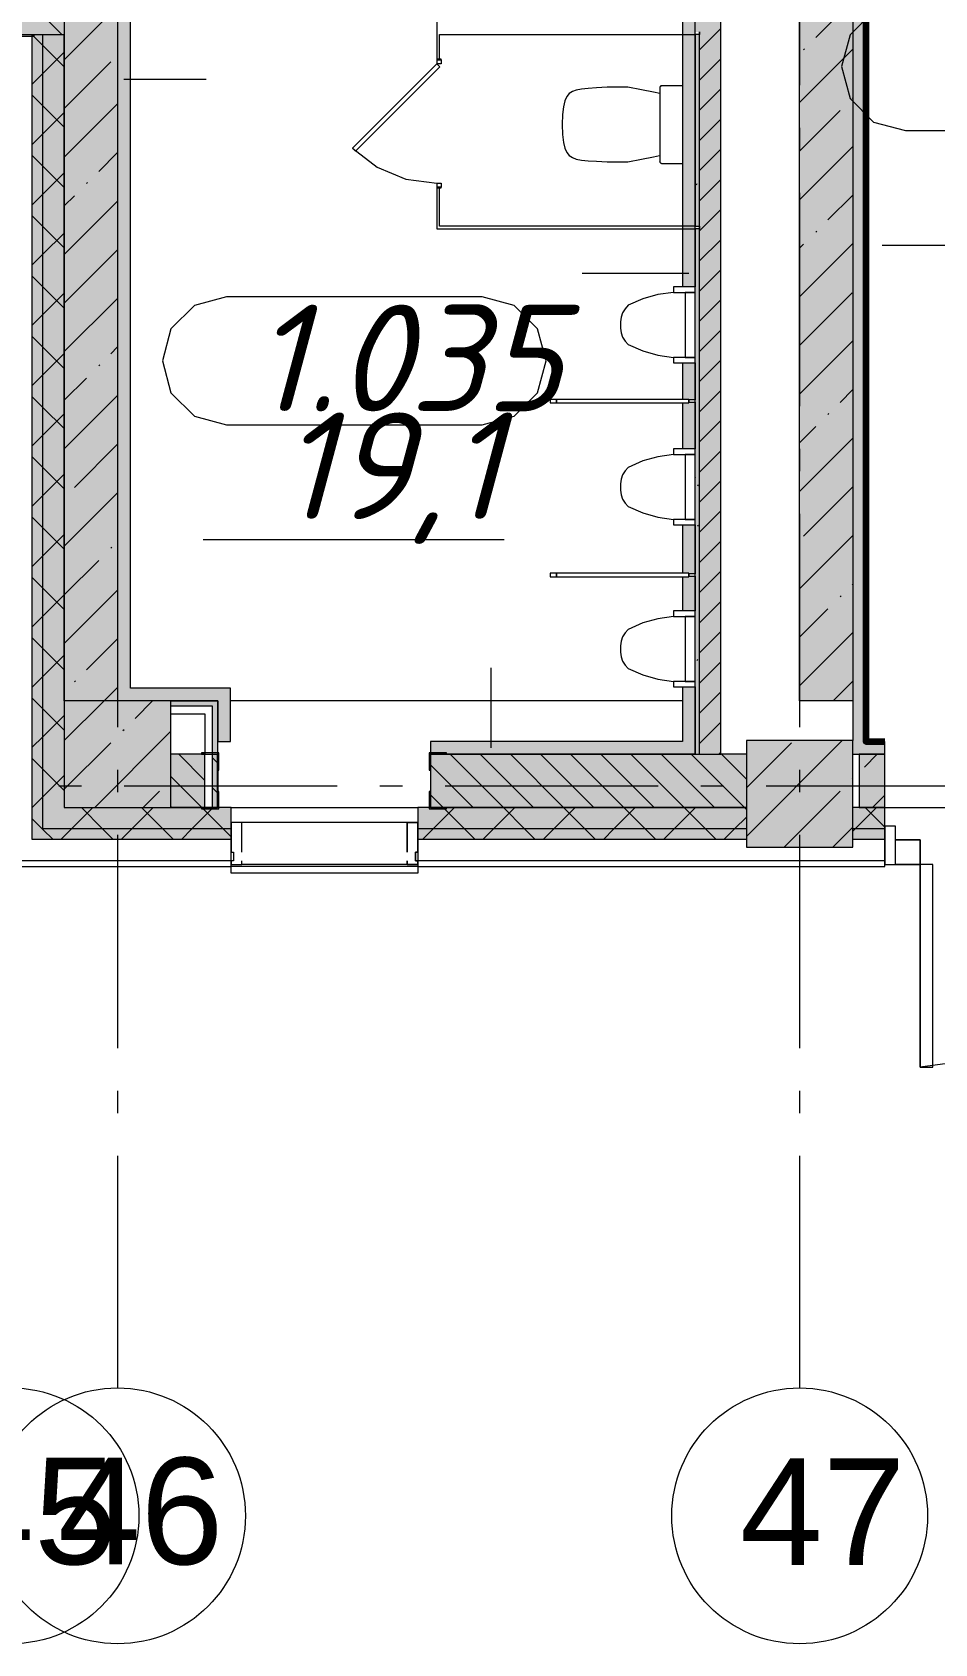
# Model space of a CAD drawing. Header units: millimetres. Extents: x -537608 to 253996, y -217170 to 186033.
# Drawn here: x -302677 to -298442, y -158823 to -151263 of the extents above; entities that cross this region are included whole.
import ezdxf

# ---------------------------------------------------------------- set-up
doc = ezdxf.new("R2010")
doc.units = ezdxf.units.MM
doc.layers.add('16) Лак 1.6м', color=160, linetype='Continuous', lineweight=90)
doc.layers.add('PDF _Геометрия', color=7, linetype='Continuous')
doc.layers.add('PDF _Текст', color=7, linetype='Continuous')
doc.layers.add('PDF _Сплошная заливка', color=7, linetype='Continuous', true_color=0xffffff)
doc.styles.add('PDF ArialMT', font='arial.ttf')
doc.styles.add('PDF ISOCPEUR Italic', font='isocpeui.ttf')

msp = doc.modelspace()

# ---------------------------------------------------------------- hatches: boundary and pattern name
at = {"layer": 'PDF _Сплошная заливка', "transparency": 33554559}
h = msp.add_hatch(color=256, dxfattribs=at)
h.paths.add_polyline_path([(-299546.1793, -154649.6346), (-299546.1793, -152184.9879), (-299566.1759, -152184.9879), (-299566.1759, -154649.6346)], flags=0)
h.paths.add_polyline_path([(-299566.1759, -152172.9874), (-299546.1793, -152172.9874), (-299546.1793, -151272.9877), (-299566.1759, -151272.9877), (-299566.1759, -151841.3613)], flags=0)
h.paths.add_polyline_path([(-299566.1759, -151260.9871), (-299546.1793, -151260.9871), (-299546.1793, -150340.9865), (-299566.1759, -150340.9865), (-299566.1759, -151128.1219)], flags=0)
h.paths.add_polyline_path([(-299546.1793, -150240.9861), (-299546.1793, -147149.6316), (-299566.1759, -147149.6316), (-299566.1759, -150240.9861)], flags=0)
for points in [[(-299546.1793, -154649.6346), (-299446.1788, -154649.6346), (-299446.1788, -147149.6316), (-299546.1793, -147149.6316), (-299546.1793, -153981.084)], [(-302526.1787, -154899.6335), (-302026.1808, -154899.6335), (-302026.1808, -154399.6335), (-302526.1787, -154399.6335), (-302526.1787, -154694.3235)]]:
    msp.add_hatch(color=256, dxfattribs=at).paths.add_polyline_path(points)
at = {"layer": 'PDF _Сплошная заливка', "true_color": 0x2254ff, "transparency": 33554559}
for points in [[(-302276.1776, -154339.6349), (-302216.1791, -154339.6349), (-302216.1791, -148309.6328), (-302276.1776, -148309.6328), (-302276.1776, -153981.084)], [(-301806.179, -154399.6335), (-301806.179, -154339.6349), (-302276.1776, -154339.6349), (-302276.1776, -154399.6335), (-301878.0747, -154399.6335)], [(-299626.1788, -154649.6346), (-299626.1788, -154589.6339), (-300807.729, -154589.6339), (-300807.729, -154649.6346), (-300191.5361, -154649.6346)]]:
    msp.add_hatch(color=160, dxfattribs=at).paths.add_polyline_path(points)
h = msp.add_hatch(color=160, dxfattribs=at)
h.paths.add_polyline_path([(-299566.1759, -154649.6346), (-299566.1759, -154333.7875), (-299626.1788, -154333.7875), (-299626.1788, -154649.6346)], flags=0)
h.paths.add_polyline_path([(-299617.3689, -153977.6738), (-299566.1759, -153977.6738), (-299566.1759, -153814.9878), (-299626.1788, -153816.9879), (-299626.1788, -153977.6738)], flags=0)
h.paths.add_polyline_path([(-299566.1759, -153802.9873), (-299566.1759, -153573.788), (-299626.1788, -153573.788), (-299626.1788, -153800.9872), (-299596.1795, -153802.9873)], flags=0)
h.paths.add_polyline_path([(-299566.1759, -153217.6721), (-299566.1759, -152998.9879), (-299626.1788, -153000.988), (-299626.1788, -153217.6721), (-299596.1795, -153217.6721)], flags=0)
h.paths.add_polyline_path([(-299566.1759, -152986.9873), (-299566.1759, -152813.7864), (-299626.1788, -152813.7864), (-299626.1788, -152984.9872), (-299596.1795, -152986.9873)], flags=0)
h.paths.add_polyline_path([(-299595.4906, -152457.6726), (-299566.1759, -152457.6726), (-299566.1759, -150420.986), (-299626.1788, -150420.986), (-299626.1788, -152457.6726)], flags=0)
at = {"layer": 'PDF _Сплошная заливка', "transparency": 33554559}
h = msp.add_hatch(color=256, dxfattribs=at)
h.paths.add_polyline_path([(-302526.1787, -151274.6326), (-302526.1787, -151024.6336), (-302743.1793, -151024.6336), (-302743.1793, -151274.6326), (-302626.1792, -151274.6326)], flags=0)
h.paths.add_polyline_path([(-305198.1808, -151274.6326), (-305198.1808, -151024.6336), (-305426.1786, -151024.6336), (-305426.1786, -151274.6326), (-305251.152, -151274.6326)], flags=0)
at = {"layer": 'PDF _Сплошная заливка', "true_color": 0x77b143, "transparency": 33554559}
for points in [[(-301831.1791, -154424.6336), (-301806.179, -154424.6336), (-301806.179, -154399.6335), (-302026.1808, -154399.6335), (-302026.1808, -154424.6336), (-301878.0747, -154424.6336)], [(-301807.7291, -154649.6346), (-301806.179, -154649.6346), (-301806.179, -154424.6336), (-301831.1791, -154424.6336), (-301831.1791, -154649.6346)]]:
    msp.add_hatch(color=75, dxfattribs=at).paths.add_polyline_path(points)
at = {"layer": 'PDF _Сплошная заливка', "true_color": 0x56bc34, "transparency": 33554559}
msp.add_hatch(color=85, dxfattribs=at).paths.add_polyline_path([(-298676.1789, -154649.6346), (-298676.1789, -154589.6339), (-298826.1795, -154589.6339), (-298826.1795, -154649.6346), (-298796.176, -154649.6346)])
at = {"layer": 'PDF _Сплошная заливка', "transparency": 33554559}
h = msp.add_hatch(color=256, dxfattribs=at)
h.paths.add_polyline_path([(-299348.2668, -154899.6335), (-299326.1775, -154899.6335), (-299326.1775, -154649.6346), (-300807.729, -154649.6346), (-300807.729, -154899.6335), (-300191.5361, -154899.6335)], flags=0)
h.paths.add_polyline_path([(-301866.1775, -154899.6335), (-301866.1775, -154649.6346), (-302026.1808, -154649.6346), (-302026.1808, -154899.6335), (-301878.0747, -154899.6335)], flags=0)
h.paths.add_polyline_path([(-301831.1791, -154899.6335), (-301807.7291, -154899.6335), (-301807.7291, -154649.6346), (-301831.1791, -154649.6346), (-301831.1791, -154694.3235)], flags=0)
h = msp.add_hatch(color=256, dxfattribs=at)
h.paths.add_polyline_path([(-291326.1744, -154899.6335), (-291326.1744, -154649.6346), (-295026.1757, -154649.6346), (-295026.1757, -154899.6335), (-291758.8451, -154899.6335)], flags=0)
h.paths.add_polyline_path([(-296876.1752, -154899.6335), (-296316.1745, -154899.6335), (-296316.1745, -154649.6346), (-296876.1752, -154649.6346)], flags=0)
h.paths.add_polyline_path([(-298676.1789, -154899.6335), (-298676.1789, -154649.6346), (-298796.176, -154649.6346), (-298796.176, -154899.6335)], flags=0)
h = msp.add_hatch(color=256, dxfattribs=at)
h.paths.add_polyline_path([(-291276.1742, -154999.634), (-291276.1742, -154899.6335), (-295026.1757, -154899.6335), (-295026.1757, -154999.634), (-291758.8451, -154999.634)], flags=0)
h.paths.add_polyline_path([(-296876.1752, -154999.634), (-296316.1745, -154999.634), (-296316.1745, -154899.6335), (-296876.1752, -154899.6335)], flags=0)
h.paths.add_polyline_path([(-299326.1775, -154999.634), (-299326.1775, -154899.6335), (-300867.7275, -154899.6335), (-300867.7275, -154999.634), (-299348.2668, -154999.634)], flags=0)
h.paths.add_polyline_path([(-298826.1795, -154999.634), (-298676.1789, -154999.634), (-298676.1789, -154899.6335), (-298826.1795, -154901.0825)], flags=0)
h.paths.add_polyline_path([(-301878.0747, -154999.634), (-301742.7271, -154999.634), (-301742.7271, -154899.6335), (-302526.1787, -154899.6335), (-302526.1787, -154999.634), (-302026.1808, -154999.634)], flags=0)
h = msp.add_hatch(color=256, dxfattribs=at)
h.paths.add_polyline_path([(-292602.1144, -155049.6342), (-291276.1742, -155049.6342), (-291276.1742, -154999.634), (-295026.1757, -154999.634), (-295026.1757, -155049.6342)], flags=0)
h.paths.add_polyline_path([(-296876.1752, -155049.6342), (-296316.1745, -155049.6342), (-296316.1745, -154999.634), (-296876.1752, -154999.634)], flags=0)
h.paths.add_polyline_path([(-299326.1775, -155049.6342), (-299326.1775, -154999.634), (-300867.7275, -154999.634), (-300867.7275, -155049.6342), (-299348.2668, -155049.6342)], flags=0)
h.paths.add_polyline_path([(-301878.0747, -155049.6342), (-301742.7271, -155049.6342), (-301742.7271, -154999.634), (-302626.1792, -154999.634), (-302626.1792, -155049.6342), (-302526.1787, -155049.6342)], flags=0)
h.paths.add_polyline_path([(-298826.1795, -155049.6342), (-298676.1789, -155049.6342), (-298676.1789, -154999.634), (-298826.1795, -155003.0571)], flags=0)

# ---------------------------------------------------------------- linework, layer by layer
at = {"layer": '16) Лак 1.6м'}
msp.add_lwpolyline([(-298626.1744, -147209.6323), (-298766.1767, -147209.6323), (-298766.1767, -154589.6339), (-298676.1789, -154589.6339)], dxfattribs=at)
at = {"layer": 'PDF _Геометрия', "lineweight": 9}
for p, q in [((-299076.1764, -154399.6335), (-299076.1764, -146899.6326)), ((-299446.1788, -154649.6346), (-299446.1788, -147149.6316)), ((-298826.1795, -147209.6323), (-298826.1795, -154585.989)), ((-298826.1795, -147209.6323), (-298826.1795, -154399.6335)), ((-298766.1767, -154589.6339), (-298766.1767, -147209.6323)), ((-302276.1776, -148309.6328), (-302276.1776, -154339.6349)), ((-302276.1776, -148309.6328), (-302276.1776, -154339.6349)), ((-302216.1791, -154339.6349), (-302216.1791, -148369.6335)), ((-299626.1788, -150420.986), (-299626.1788, -152457.6726)), ((-299566.1759, -152457.6726), (-299566.1759, -150420.986)), ((-302526.1787, -151024.6336), (-302526.1787, -151274.6326)), ((-302535.5914, -151274.6326), (-302743.1793, -151067.0447)), ((-300778.1775, -151090.9855), (-300778.1775, -151390.9869)), ((-299000.3407, -151288.2845), (-298826.1795, -151114.1234)), ((-302526.1787, -151392.6446), (-302276.1776, -151142.6457)), ((-300766.177, -151390.9869), (-300766.177, -151272.9877)), ((-300766.177, -151272.9877), (-299566.1759, -151272.9877)), ((-299566.1759, -151272.9877), (-299566.1759, -152172.9874)), ((-299546.1793, -151272.9877), (-299566.1759, -151272.9877)), ((-299546.1793, -151346.0073), (-299446.1788, -151246.0069)), ((-299546.1793, -151260.9871), (-299546.1793, -151272.9877)), ((-299546.1793, -151272.9877), (-299546.1793, -151260.9871)), ((-299546.1793, -152172.9874), (-299546.1793, -151272.9877)), ((-302676.1794, -151274.6326), (-302726.1796, -151274.6326)), ((-302626.1792, -151274.6326), (-302676.1794, -151274.6326)), ((-302676.1794, -155049.6342), (-302676.1794, -151274.6326)), ((-302626.1792, -151325.466), (-302676.1794, -151275.4658)), ((-302526.1787, -151274.6326), (-302626.1792, -151274.6326)), ((-302626.1792, -154999.634), (-302626.1792, -151274.6326)), ((-302526.1787, -151425.4665), (-302626.1792, -151325.466)), ((-302526.1787, -151274.6326), (-302526.1787, -154399.6335)), ((-302526.1787, -154399.6335), (-302526.1787, -151274.6326)), ((-299076.1764, -151592.2214), (-298826.1795, -151342.2203)), ((-299057.3639, -151345.3098), (-299052.623, -151340.569)), ((-302626.1792, -151456.1589), (-302526.1787, -151356.1585)), ((-302526.1787, -151620.7437), (-302307.77, -151402.3351)), ((-300778.1775, -151410.9856), (-301174.1576, -151806.9657)), ((-300778.1775, -151390.9869), (-300778.1775, -151410.9856)), ((-300778.1775, -151410.9856), (-300764.0369, -151425.1284)), ((-300758.1765, -151410.9856), (-300778.1775, -151410.9856)), ((-300758.1765, -151390.9869), (-300758.1765, -151410.9856)), ((-299546.1793, -151487.4285), (-299446.1788, -151387.428)), ((-302676.1794, -151506.1592), (-302626.1792, -151456.1589)), ((-302246.1783, -151483.6264), (-301860.0244, -151483.6264)), ((-300764.0369, -151425.1284), (-301160.0169, -151821.1084)), ((-302626.1792, -151608.3083), (-302676.1794, -151558.308)), ((-299546.1793, -151628.8496), (-299446.1788, -151528.8491)), ((-298829.2669, -151573.4089), (-298826.1795, -151570.3194)), ((-302526.1787, -151708.3087), (-302626.1792, -151608.3083)), ((-302626.1792, -151739.0013), (-302526.1787, -151639.0008)), ((-302526.1787, -151848.8428), (-302276.1776, -151598.8417)), ((-299076.1764, -151820.3205), (-298886.2901, -151630.4342)), ((-299546.1793, -151770.2708), (-299446.1788, -151670.2703)), ((-302676.1794, -151789.0015), (-302626.1792, -151739.0013)), ((-299076.1764, -152048.4196), (-298826.1795, -151798.4185)), ((-302626.1792, -151891.1527), (-302676.1794, -151841.1525)), ((-302364.7932, -151915.5564), (-302276.1776, -151826.9409)), ((-301160.0169, -151821.1084), (-301174.1576, -151806.9657)), ((-301174.1576, -151806.9657), (-301058.1779, -151895.9602)), ((-299546.1793, -151911.6919), (-299446.1788, -151811.6936)), ((-302526.1787, -151991.151), (-302626.1792, -151891.1527)), ((-302626.1792, -152021.8435), (-302526.1787, -151921.843)), ((-301058.1779, -151895.9602), (-300923.1187, -151951.9047)), ((-300923.1187, -151951.9047), (-300778.1775, -151970.9864)), ((-299546.1793, -152053.113), (-299446.1788, -151953.1147)), ((-302676.1794, -152071.8437), (-302626.1792, -152021.8435)), ((-302526.1787, -152076.9419), (-302478.8438, -152029.6049)), ((-302421.8207, -151972.5817), (-302417.0756, -151967.8388)), ((-300778.1775, -151970.9864), (-300758.1765, -151970.9864)), ((-300778.1775, -151970.9864), (-300778.1775, -151990.9874)), ((-300778.1775, -151990.9874), (-300778.1775, -152184.9879)), ((-300766.177, -152172.9874), (-300766.177, -151990.9874)), ((-300758.1765, -151970.9864), (-300758.1765, -151990.9874)), ((-298943.3132, -152143.6555), (-298826.1795, -152026.5176)), ((-302526.1787, -152305.0389), (-302276.1776, -152055.0399)), ((-299546.1793, -152194.5363), (-299446.1788, -152094.5358)), ((-302626.1792, -152173.995), (-302676.1794, -152123.9947)), ((-302526.1787, -152273.9954), (-302626.1792, -152173.995)), ((-299566.1759, -152172.9874), (-300766.177, -152172.9874)), ((-299566.1759, -152172.9874), (-299546.1793, -152172.9874)), ((-299546.1793, -152172.9874), (-299546.1793, -152184.9879)), ((-299546.1793, -152184.9879), (-299546.1793, -152172.9874)), ((-302626.1792, -152304.688), (-302526.1787, -152204.6875)), ((-300778.1775, -152184.9879), (-300766.177, -152184.9879)), ((-300766.177, -152184.9879), (-299566.1759, -152184.9879)), ((-299546.1793, -152184.9879), (-299566.1759, -152184.9879)), ((-299566.1759, -152184.9879), (-299566.1759, -152457.6726)), ((-299546.1793, -154649.6346), (-299546.1793, -152184.9879)), ((-299546.1793, -152335.9575), (-299446.1788, -152235.957)), ((-299076.1764, -152504.6156), (-298826.1795, -152254.6166)), ((-299000.3407, -152200.6787), (-298995.5999, -152195.9379)), ((-302676.1794, -152354.686), (-302626.1792, -152304.688)), ((-302526.1787, -152533.138), (-302276.1776, -152283.139)), ((-299076.1764, -152276.5165), (-299057.3639, -152257.704)), ((-302626.1792, -152456.8373), (-302676.1794, -152406.8371)), ((-299596.1795, -152394.0162), (-300096.1774, -152394.0162)), ((-299546.1793, -152477.3786), (-299446.1788, -152377.3782)), ((-302526.1787, -152556.8377), (-302626.1792, -152456.8373)), ((-302626.1792, -152587.5302), (-302526.1787, -152487.5298)), ((-302526.1787, -152761.2371), (-302276.1776, -152511.236)), ((-299546.1793, -152618.7997), (-299446.1788, -152518.7993)), ((-299076.1764, -152732.7147), (-298829.2669, -152485.8031)), ((-302676.1794, -152637.5304), (-302626.1792, -152587.5302)), ((-302626.1792, -152739.6795), (-302676.1794, -152689.6793)), ((-299546.1793, -152760.2209), (-299446.1788, -152660.2204)), ((-302526.1787, -152839.68), (-302626.1792, -152739.6795)), ((-302626.1792, -152870.3725), (-302526.1787, -152770.3721)), ((-302307.77, -152770.9254), (-302276.1776, -152739.335)), ((-299076.1764, -152960.8138), (-298826.1795, -152710.8127)), ((-302364.7932, -152827.9507), (-302360.0524, -152823.2099)), ((-299626.1788, -152813.7864), (-299626.1788, -152984.9872)), ((-299566.1759, -152813.7864), (-299566.1759, -152986.9873)), ((-299566.1759, -152986.9873), (-299566.1759, -152813.7864)), ((-299546.1793, -152901.642), (-299446.1788, -152801.6416)), ((-302676.1794, -152920.3727), (-302626.1792, -152870.3725)), ((-302526.1787, -152989.3362), (-302421.8207, -152884.976)), ((-302626.1792, -153022.524), (-302676.1794, -152972.5238)), ((-302526.1787, -153217.4331), (-302276.1776, -152967.4341)), ((-299626.1788, -153000.988), (-299626.1788, -153217.6721)), ((-299566.1759, -152998.9879), (-299566.1759, -153217.6721)), ((-299566.1759, -153217.6721), (-299566.1759, -152998.9879)), ((-299546.1793, -153043.0632), (-299446.1788, -152943.0649)), ((-298886.2901, -152999.0245), (-298826.1795, -152938.9118)), ((-302526.1787, -153122.5222), (-302626.1792, -153022.524)), ((-302626.1792, -153153.2148), (-302526.1787, -153053.2165)), ((-299546.1793, -153184.4843), (-299446.1788, -153084.486)), ((-298943.3132, -153056.0498), (-298938.5724, -153051.3068)), ((-302676.1794, -153203.215), (-302626.1792, -153153.2148)), ((-299076.1764, -153188.9108), (-299000.3407, -153113.0751)), ((-302478.8438, -153398.1973), (-302276.1776, -153195.5332)), ((-299546.1793, -153325.9076), (-299446.1788, -153225.9071)), ((-299076.1764, -153417.0099), (-298826.1795, -153167.0109)), ((-302626.1792, -153305.3662), (-302676.1794, -153255.366)), ((-302526.1787, -153405.3667), (-302626.1792, -153305.3662)), ((-302626.1792, -153436.0592), (-302526.1787, -153336.0588)), ((-299546.1793, -153467.3287), (-299446.1788, -153367.3283)), ((-302676.1794, -153486.0573), (-302626.1792, -153436.0592)), ((-302526.1787, -153673.6313), (-302276.1776, -153423.6302)), ((-299057.3639, -153626.2964), (-298826.1795, -153395.1079)), ((-302626.1792, -153588.2085), (-302676.1794, -153538.2083)), ((-299546.1793, -153608.7499), (-299446.1788, -153508.7494)), ((-302526.1787, -153688.2089), (-302626.1792, -153588.2085)), ((-299626.1788, -153573.788), (-299626.1788, -153800.9872)), ((-299566.1759, -153573.788), (-299566.1759, -153802.9873)), ((-299566.1759, -153802.9873), (-299566.1759, -153573.788)), ((-302626.1792, -153718.9015), (-302526.1787, -153618.901)), ((-302307.77, -153683.3196), (-302303.0293, -153678.5788)), ((-299546.1793, -153750.171), (-299446.1788, -153650.1706)), ((-299076.1764, -153873.2081), (-298826.1795, -153623.2069)), ((-302676.1794, -153768.9017), (-302626.1792, -153718.9015)), ((-302526.1787, -153901.7304), (-302364.7932, -153740.3449)), ((-302626.1792, -153871.0508), (-302676.1794, -153821.0506)), ((-299626.1788, -153816.9879), (-299626.1788, -153977.6738)), ((-299566.1759, -153814.9878), (-299566.1759, -153977.6738)), ((-299566.1759, -153977.6738), (-299566.1759, -153814.9878)), ((-299546.1793, -153891.5921), (-299446.1788, -153791.5917)), ((-302526.1787, -153971.0513), (-302626.1792, -153871.0508)), ((-302626.1792, -154001.7438), (-302526.1787, -153901.7433)), ((-302526.1787, -154129.8274), (-302276.1776, -153879.8284)), ((-298886.2901, -153911.4187), (-298881.5492, -153906.6779)), ((-298829.2669, -153854.3955), (-298826.1795, -153851.306)), ((-299546.1793, -154033.0132), (-299446.1788, -153933.0128)), ((-299076.1764, -154101.305), (-298943.3132, -153968.444)), ((-302676.1794, -154051.744), (-302626.1792, -154001.7438)), ((-302626.1792, -154153.8952), (-302676.1794, -154103.895)), ((-302421.8207, -154253.5663), (-302276.1776, -154107.9275)), ((-299546.1793, -154174.4344), (-299446.1788, -154074.4362)), ((-299076.1764, -154329.4041), (-298826.1795, -154079.4051)), ((-302526.1787, -154253.8935), (-302626.1792, -154153.8952)), ((-302626.1792, -154284.586), (-302526.1787, -154184.5877)), ((-299546.1793, -154315.8556), (-299446.1788, -154215.8573)), ((-302676.1794, -154334.5863), (-302626.1792, -154284.586)), ((-300523.2074, -154619.6353), (-300523.2074, -154244.9695)), ((-302478.8438, -154310.5916), (-302474.103, -154305.8508)), ((-302339.7888, -154399.6335), (-302276.1776, -154336.0244)), ((-302276.1776, -154339.6349), (-302276.1776, -154399.6335)), ((-301806.179, -154339.6349), (-302216.1791, -154339.6349)), ((-301746.1804, -154339.6349), (-301806.179, -154339.6349)), ((-301746.1804, -154589.6339), (-301746.1804, -154339.6349)), ((-299626.1788, -154333.7875), (-299626.1788, -154589.6339)), ((-299566.1759, -154649.6346), (-299566.1759, -154333.7875)), ((-299566.1759, -154333.7875), (-299566.1759, -154649.6346)), ((-299546.1793, -154457.2788), (-299446.1788, -154357.2784)), ((-298918.3088, -154399.6335), (-298826.1795, -154307.5021)), ((-302626.1792, -154436.7375), (-302676.1794, -154386.7373)), ((-302526.1787, -154536.738), (-302626.1792, -154436.7375)), ((-302526.1787, -154586.0256), (-302339.7888, -154399.6335)), ((-302026.1808, -154399.6335), (-302526.1787, -154399.6335)), ((-302526.1787, -154399.6335), (-302526.1787, -154899.6335)), ((-302193.7194, -154481.6654), (-302111.6875, -154399.6335)), ((-302026.1808, -154899.6335), (-302026.1808, -154399.6335)), ((-301806.179, -154399.6335), (-302026.1808, -154399.6335)), ((-302026.1808, -154399.6335), (-301806.179, -154399.6335)), ((-301831.1791, -154424.6336), (-302026.1808, -154424.6336)), ((-301831.1791, -154459.6342), (-301831.1791, -154424.6336)), ((-301806.179, -154424.6336), (-301806.179, -154399.6335)), ((-301806.179, -154399.6335), (-301806.179, -154589.6339)), ((-301806.179, -154459.6342), (-301806.179, -154424.6336)), ((-298826.1795, -154399.6335), (-299076.1764, -154399.6335)), ((-302626.1792, -154567.4305), (-302526.1787, -154467.43)), ((-302026.1808, -154459.6342), (-301866.1775, -154459.6342)), ((-301866.1775, -154459.6342), (-301866.1775, -154649.6346)), ((-301831.1791, -154649.6346), (-301831.1791, -154459.6342)), ((-301806.179, -154649.6346), (-301806.179, -154459.6342)), ((-299546.1793, -154598.7), (-299446.1788, -154498.6995)), ((-302676.1794, -154617.4285), (-302626.1792, -154567.4305)), ((-302526.1787, -154814.1246), (-302307.77, -154595.7139)), ((-302383.5928, -154899.6335), (-302026.1808, -154542.2215)), ((-302250.7469, -154538.6907), (-302246.0018, -154533.9477)), ((-301806.179, -154589.6339), (-301746.1804, -154589.6339)), ((-299626.1788, -154589.6339), (-300807.729, -154589.6339)), ((-300807.729, -154589.6339), (-300807.729, -154649.6346)), ((-299326.1775, -155035.6012), (-298876.563, -154585.989)), ((-298826.1795, -154585.989), (-299326.1775, -154585.989)), ((-299326.1775, -154585.989), (-299326.1775, -155085.989)), ((-299326.1775, -154807.5043), (-299114.3914, -154595.7139)), ((-298826.1795, -155085.989), (-298826.1795, -154585.989)), ((-298676.1789, -154589.6339), (-298766.1767, -154589.6339)), ((-298676.1789, -154649.6346), (-298676.1789, -154589.6339)), ((-302626.1792, -154719.5798), (-302676.1794, -154669.5795)), ((-301866.1775, -154649.6346), (-302026.1808, -154649.6346)), ((-301866.1775, -154772.4736), (-301989.0165, -154649.6346)), ((-301866.1775, -154899.6335), (-301866.1775, -154649.6346)), ((-301831.1791, -154899.6335), (-301831.1791, -154649.6346)), ((-301831.1791, -154649.6346), (-301807.7291, -154649.6346)), ((-301807.7291, -154689.5008), (-301831.1791, -154666.0509)), ((-301807.7291, -154899.6335), (-301807.7291, -154649.6346)), ((-301807.7291, -154649.6346), (-301806.179, -154649.6346)), ((-300807.729, -154649.6346), (-299626.1788, -154649.6346)), ((-299626.1788, -154649.6346), (-300807.729, -154649.6346)), ((-300807.729, -154649.6346), (-300807.729, -154899.6335)), ((-300466.223, -154899.6335), (-300716.2241, -154649.6346)), ((-300324.804, -154899.6335), (-300574.8051, -154649.6346)), ((-300183.3807, -154899.6335), (-300433.3819, -154649.6346)), ((-300041.9617, -154899.6335), (-300291.9585, -154649.6346)), ((-299900.5384, -154899.6335), (-300150.5395, -154649.6346)), ((-299759.1194, -154899.6335), (-300009.1163, -154649.6346)), ((-299617.6962, -154899.6335), (-299867.6973, -154649.6346)), ((-299476.2729, -154899.6335), (-299726.274, -154649.6346)), ((-299626.1788, -154649.6346), (-299566.1759, -154649.6346)), ((-299566.1759, -154649.6346), (-299626.1788, -154649.6346)), ((-299334.8539, -154899.6335), (-299584.855, -154649.6346)), ((-299566.1759, -154649.6346), (-299546.1793, -154649.6346)), ((-299546.1793, -154649.6346), (-299446.1788, -154649.6346)), ((-299455.6906, -154649.6346), (-299446.1788, -154640.1207)), ((-299326.1775, -154649.6346), (-299446.1788, -154649.6346)), ((-299326.1775, -154766.8888), (-299443.4317, -154649.6346)), ((-298826.1795, -154649.6346), (-298796.176, -154649.6346)), ((-298676.1789, -154649.6346), (-298796.176, -154649.6346)), ((-298796.176, -154649.6346), (-298796.176, -154899.6335)), ((-298796.176, -154649.6346), (-298676.1789, -154649.6346)), ((-298772.2394, -154709.7645), (-298712.1117, -154649.6346)), ((-298676.1789, -154899.6335), (-298676.1789, -154649.6346)), ((-302526.1787, -154819.5802), (-302626.1792, -154719.5798)), ((-302626.1792, -154850.2728), (-302526.1787, -154750.2723)), ((-300607.6463, -154899.6335), (-300807.729, -154699.553)), ((-302155.4916, -154899.6335), (-302079.6688, -154823.813)), ((-301880.4387, -154899.6335), (-302026.1808, -154753.8936)), ((-301807.7291, -154830.9241), (-301831.1791, -154807.4742)), ((-299148.464, -155085.989), (-298886.2901, -154823.813)), ((-298829.2669, -154766.7898), (-298826.1795, -154763.7003)), ((-302676.1794, -154900.273), (-302626.1792, -154850.2728)), ((-302526.1787, -154899.6335), (-302026.1808, -154899.6335)), ((-302492.7003, -154999.634), (-302392.6998, -154899.6335)), ((-302346.1228, -154999.634), (-302446.1233, -154899.6335)), ((-302209.8537, -154999.634), (-302109.8532, -154899.6335)), ((-302063.2805, -154999.634), (-302163.281, -154899.6335)), ((-302021.862, -154899.6335), (-302026.1808, -154895.3168)), ((-301742.7271, -154899.6335), (-302026.1808, -154899.6335)), ((-302026.1808, -154899.6335), (-301866.1775, -154899.6335)), ((-301927.0114, -154999.634), (-301827.011, -154899.6335)), ((-301780.4383, -154999.634), (-301880.4387, -154899.6335)), ((-301866.1775, -154899.6335), (-301831.1791, -154899.6335)), ((-301831.1791, -154899.6335), (-301807.7291, -154899.6335)), ((-301742.7271, -154999.634), (-301742.7271, -154899.6335)), ((-299326.1775, -154899.6335), (-300867.7275, -154899.6335)), ((-300867.7275, -154899.6335), (-300867.7275, -154999.634)), ((-300749.0653, -154899.6335), (-300807.729, -154840.9741)), ((-300807.729, -154899.6335), (-299326.1775, -154899.6335)), ((-300795.6423, -154999.634), (-300695.6419, -154899.6335)), ((-300649.0692, -154999.634), (-300749.0653, -154899.6335)), ((-300512.8, -154999.634), (-300412.7996, -154899.6335)), ((-300366.2225, -154999.634), (-300466.223, -154899.6335)), ((-300229.9578, -154999.634), (-300129.9573, -154899.6335)), ((-300083.3803, -154999.634), (-300183.3807, -154899.6335)), ((-299947.1111, -154999.634), (-299847.1107, -154899.6335)), ((-299800.538, -154999.634), (-299900.5384, -154899.6335)), ((-299664.2689, -154999.634), (-299564.2685, -154899.6335)), ((-299517.6957, -154999.634), (-299617.6962, -154899.6335)), ((-299326.1775, -154908.31), (-299334.8539, -154899.6335)), ((-298796.176, -154899.6335), (-298826.1795, -154899.6335)), ((-298815.742, -154999.634), (-298715.7416, -154899.6335)), ((-298796.176, -154899.6335), (-298676.1789, -154899.6335)), ((-298676.1789, -154899.6335), (-298796.176, -154899.6335)), ((-298676.1789, -154992.6239), (-298769.1693, -154899.6335)), ((-298734.0116, -154899.6335), (-298676.1789, -154841.7987)), ((-298676.1789, -154999.634), (-298676.1789, -154899.6335)), ((-302626.1792, -155002.4221), (-302676.1794, -154952.4219)), ((-301692.7269, -154969.6347), (-301742.7271, -154969.6347)), ((-301742.7271, -154969.6347), (-301742.7271, -155109.6349)), ((-300917.7277, -154969.6347), (-301692.7269, -154969.6347)), ((-301692.7269, -155109.6349), (-301692.7269, -154969.6347)), ((-300867.7275, -154969.6347), (-300917.7277, -154969.6347)), ((-300917.7277, -154969.6347), (-300917.7277, -155109.6349)), ((-300917.7277, -155109.6349), (-300917.7277, -154969.6347)), ((-300917.7277, -154969.6347), (-300867.7275, -154969.6347)), ((-300867.7275, -155109.6349), (-300867.7275, -154969.6347)), ((-300867.7275, -154969.6347), (-300867.7275, -155109.6349)), ((-299381.4266, -154999.634), (-299326.1775, -154944.3848)), ((-302626.1792, -155049.6342), (-302676.1794, -155049.6342)), ((-302526.1787, -154999.634), (-302626.1792, -154999.634)), ((-302578.9692, -155049.6342), (-302626.1792, -155002.4221)), ((-302526.1787, -155049.6342), (-302626.1792, -155049.6342)), ((-302542.6962, -155049.6342), (-302492.7003, -154999.634)), ((-301742.7271, -154999.634), (-302526.1787, -154999.634)), ((-301742.7271, -155049.6342), (-302526.1787, -155049.6342)), ((-302296.1226, -155049.6342), (-302346.1228, -154999.634)), ((-302259.8539, -155049.6342), (-302209.8537, -154999.634)), ((-302013.2803, -155049.6342), (-302063.2805, -154999.634)), ((-301977.0116, -155049.6342), (-301927.0114, -154999.634)), ((-301742.7271, -155037.3451), (-301780.4383, -154999.634)), ((-301742.7271, -155049.6342), (-301742.7271, -154999.634)), ((-301742.7271, -155149.6346), (-301742.7271, -155049.6342)), ((-299326.1775, -154999.634), (-300867.7275, -154999.634)), ((-300867.7275, -154999.634), (-300867.7275, -155049.6342)), ((-299326.1775, -155049.6342), (-300867.7275, -155049.6342)), ((-300867.7275, -155049.6342), (-300867.7275, -155149.6346)), ((-300845.6425, -155049.6342), (-300795.6423, -154999.634)), ((-300599.0689, -155049.6342), (-300649.0692, -154999.634)), ((-300562.8002, -155049.6342), (-300512.8, -154999.634)), ((-300316.2223, -155049.6342), (-300366.2225, -154999.634)), ((-300279.9537, -155049.6342), (-300229.9578, -154999.634)), ((-300033.3801, -155049.6342), (-300083.3803, -154999.634)), ((-299997.1114, -155049.6342), (-299947.1111, -154999.634)), ((-299750.5377, -155049.6342), (-299800.538, -154999.634)), ((-299714.2691, -155049.6342), (-299664.2689, -154999.634)), ((-299467.6955, -155049.6342), (-299517.6957, -154999.634)), ((-299431.4268, -155049.6342), (-299381.4266, -154999.634)), ((-298920.367, -155085.989), (-298826.1795, -154991.7994)), ((-298826.1795, -155010.0715), (-298815.742, -154999.634)), ((-298676.1789, -154999.634), (-298826.1795, -154999.634)), ((-298676.1789, -155049.6342), (-298826.1795, -155049.6342)), ((-298626.1787, -154986.6344), (-298676.1789, -154986.6344)), ((-298676.1789, -154986.6344), (-298676.1789, -155166.6344)), ((-298676.1789, -155049.6342), (-298676.1789, -154999.634)), ((-298676.1789, -155149.6346), (-298676.1789, -155049.6342)), ((-298626.1787, -155166.6344), (-298626.1787, -154986.6344)), ((-298511.1764, -155052.1338), (-298626.1787, -155052.1338)), ((-298626.1787, -155052.1338), (-298511.1764, -155052.1338)), ((-298511.1764, -155167.1339), (-298511.1764, -155052.1338)), ((-298511.1764, -155052.1338), (-298511.1764, -155167.1339)), ((-301742.7271, -155109.6349), (-301732.7287, -155109.6349)), ((-301732.7287, -155109.6349), (-301732.7287, -155149.6346)), ((-300877.7302, -155149.6346), (-300877.7302, -155109.6349)), ((-300877.7302, -155109.6349), (-300867.7275, -155109.6349)), ((-300867.7275, -155109.6349), (-300877.7302, -155109.6349)), ((-300877.7302, -155109.6349), (-300877.7302, -155149.6346)), ((-299326.1775, -155085.989), (-298826.1795, -155085.989)), ((-302676.1794, -155149.6346), (-302726.1796, -155149.6346)), ((-302726.1796, -155176.6348), (-302676.1794, -155176.6348)), ((-302526.1787, -155149.6346), (-302676.1794, -155149.6346)), ((-302676.1794, -155176.6348), (-302626.1792, -155176.6348)), ((-302626.1792, -155176.6348), (-302526.1787, -155176.6348)), ((-301742.7271, -155149.6346), (-302526.1787, -155149.6346)), ((-302526.1787, -155176.6348), (-301742.7271, -155176.6348)), ((-301732.7287, -155149.6346), (-301742.7271, -155149.6346)), ((-301742.7271, -155149.6346), (-301742.7271, -155166.6344)), ((-301742.7271, -155176.6348), (-301742.7271, -155149.6346)), ((-301742.7271, -155166.6344), (-301692.7269, -155166.6344)), ((-300867.7275, -155176.6348), (-301742.7271, -155176.6348)), ((-301692.7269, -155166.6344), (-301692.7269, -155149.6346)), ((-300917.7277, -155166.6344), (-301692.7269, -155166.6344)), ((-300917.7277, -155166.6344), (-300917.7277, -155149.6346)), ((-300917.7277, -155149.6346), (-300917.7277, -155166.6344)), ((-300867.7275, -155166.6344), (-300917.7277, -155166.6344)), ((-300917.7277, -155166.6344), (-300867.7275, -155166.6344)), ((-300867.7275, -155149.6346), (-300877.7302, -155149.6346)), ((-300877.7302, -155149.6346), (-300867.7275, -155149.6346)), ((-298676.1789, -155149.6346), (-300867.7275, -155149.6346)), ((-300867.7275, -155149.6346), (-300867.7275, -155166.6344)), ((-300867.7275, -155166.6344), (-300867.7275, -155149.6346)), ((-300867.7275, -155149.6346), (-300867.7275, -155176.6348)), ((-300867.7275, -155176.6348), (-298676.1789, -155176.6348)), ((-298676.1789, -155176.6348), (-298676.1789, -155149.6346)), ((-298676.1789, -155166.6344), (-298626.1787, -155166.6344)), ((-298511.1764, -155167.1339), (-298626.1787, -155167.1339)), ((-298626.1787, -155167.1339), (-298511.1764, -155167.1339)), ((-298511.1764, -156117.1359), (-298511.1764, -155167.1339)), ((-298451.1779, -155167.1339), (-298511.1764, -155167.1339)), ((-298511.1764, -155167.1339), (-298511.1764, -156117.1359)), ((-298451.1779, -156117.1359), (-298451.1779, -155167.1339)), ((-298265.3004, -156084.7641), (-298511.1764, -156117.1359)), ((-298511.1764, -156117.1359), (-298451.1779, -156117.1359))]:
    msp.add_line(p, q, dxfattribs=at)
at = {"layer": 'PDF _Геометрия', "color": 253, "lineweight": 9, "true_color": 0xaaaaaa}
for p, q in [((-302276.1776, -150510.7987), (-302276.1776, -151510.7988)), ((-299076.1764, -150510.7987), (-299076.1764, -151510.7988)), ((-298729.2665, -151164.5262), (-298839.0758, -151274.3333)), ((-298839.0758, -151274.3333), (-298879.2671, -151424.3339)), ((-298879.2671, -151424.3339), (-298839.0758, -151574.3325)), ((-300168.3316, -151564.8918), (-300177.1888, -151584.8626)), ((-300156.8305, -151550.7555), (-300168.3316, -151564.8918)), ((-300142.367, -151540.854), (-300156.8305, -151550.7555)), ((-300123.9505, -151534.0184), (-300142.367, -151540.854)), ((-300100.0312, -151529.424), (-300123.9505, -151534.0184)), ((-300069.0459, -151526.2635), (-300100.0312, -151529.424)), ((-300029.4272, -151523.7208), (-300069.0459, -151526.2635)), ((-299979.6079, -151520.9866), (-300029.4272, -151523.7208)), ((-299881.8034, -151520.9866), (-299979.6079, -151520.9866)), ((-299817.3526, -151533.4888), (-299881.8034, -151520.9866)), ((-299762.5513, -151544.3591), (-299817.3526, -151533.4888)), ((-299731.9836, -151550.8976), (-299762.5513, -151544.3591)), ((-299731.6434, -151520.8983), (-299731.9836, -151523.4862)), ((-299731.9836, -151523.4862), (-299731.9836, -151868.4864)), ((-299730.6445, -151518.487), (-299731.6434, -151520.8983)), ((-299731.6434, -151520.8983), (-299730.6445, -151518.487)), ((-299729.0513, -151516.4158), (-299730.6445, -151518.487)), ((-299730.6445, -151518.487), (-299729.0513, -151516.4158)), ((-299726.9844, -151514.827), (-299729.0513, -151516.4158)), ((-299729.0513, -151516.4158), (-299726.9844, -151514.827)), ((-299724.5688, -151513.828), (-299726.9844, -151514.827)), ((-299726.9844, -151514.827), (-299724.5688, -151513.828)), ((-299721.981, -151513.4878), (-299724.5688, -151513.828)), ((-299626.1788, -151513.4878), (-299721.981, -151513.4878)), ((-298839.0758, -151574.3325), (-298729.2665, -151684.1418)), ((-300188.1043, -151648.786), (-300190.7137, -151695.9874)), ((-300183.6907, -151612.2848), (-300188.1043, -151648.786)), ((-300177.1888, -151584.8626), (-300183.6907, -151612.2848)), ((-302276.1776, -151710.7997), (-302276.1776, -151816.6324)), ((-300190.7137, -151695.9874), (-300188.1043, -151743.1866)), ((-299076.1764, -151710.7997), (-299076.1764, -151816.6324)), ((-298729.2665, -151684.1418), (-298579.2658, -151724.3331)), ((-298579.2658, -151724.3331), (-297379.2691, -151724.3331)), ((-300188.1043, -151743.1866), (-300183.6907, -151779.6878)), ((-300183.6907, -151779.6878), (-300177.1888, -151807.1121)), ((-300177.1888, -151807.1121), (-300168.3316, -151827.0807)), ((-300168.3316, -151827.0807), (-300156.8305, -151841.2192)), ((-300156.8305, -151841.2192), (-300142.367, -151851.1207)), ((-300142.367, -151851.1207), (-300123.9505, -151857.9563)), ((-300123.9505, -151857.9563), (-300100.0312, -151862.5486)), ((-300100.0312, -151862.5486), (-300069.0459, -151865.7112)), ((-300069.0459, -151865.7112), (-300029.4272, -151868.2517)), ((-300029.4272, -151868.2517), (-299979.6079, -151870.986)), ((-299979.6079, -151870.986), (-299881.8034, -151870.986)), ((-299881.8034, -151870.986), (-299817.3526, -151858.4838)), ((-299817.3526, -151858.4838), (-299762.5513, -151847.6135)), ((-299762.5513, -151847.6135), (-299733.3142, -151841.3613)), ((-299731.9836, -151868.4864), (-299731.6434, -151871.0742)), ((-299731.6434, -151871.0742), (-299730.6445, -151873.4877)), ((-299730.6445, -151873.4877), (-299731.6434, -151871.0742)), ((-299730.6445, -151873.4877), (-299729.0513, -151875.5589)), ((-299729.0513, -151875.5589), (-299730.6445, -151873.4877)), ((-299729.0513, -151875.5589), (-299726.9844, -151877.1478)), ((-299726.9844, -151877.1478), (-299729.0513, -151875.5589)), ((-299726.9844, -151877.1478), (-299724.5688, -151878.1467)), ((-299724.5688, -151878.1467), (-299726.9844, -151877.1478)), ((-299724.5688, -151878.1467), (-299721.981, -151878.4868)), ((-299721.981, -151878.4868), (-299626.1788, -151878.4868)), ((-302276.1776, -152016.6333), (-302276.1776, -153016.6335)), ((-299076.1764, -152016.6333), (-299076.1764, -153016.6335)), ((-298688.3044, -152262.3694), (-297275.3934, -152262.3694)), ((-299566.1759, -152457.6726), (-299667.7782, -152457.6726)), ((-299667.7782, -152457.6726), (-299667.7782, -152483.5877)), ((-299566.1759, -152813.7864), (-299566.1759, -152457.6726)), ((-301915.7644, -152544.4044), (-302025.5737, -152654.2115)), ((-301765.7637, -152504.2109), (-301915.7644, -152544.4044)), ((-300565.7627, -152504.2109), (-301765.7637, -152504.2109)), ((-300415.7664, -152544.4044), (-300565.7627, -152504.2109)), ((-300305.957, -152654.2115), (-300415.7664, -152544.4044)), ((-299880.2533, -152543.9501), (-299895.3972, -152559.7679)), ((-299812.4137, -152514.1704), (-299880.2533, -152543.9501)), ((-299741.1423, -152493.9241), (-299812.4137, -152514.1704)), ((-299667.7782, -152483.5877), (-299741.1423, -152493.9241)), ((-299667.7782, -152483.5877), (-299566.1759, -152483.5877)), ((-299566.1759, -152483.5877), (-299613.0501, -152483.5877)), ((-299613.0501, -152483.5877), (-299613.0501, -152788.388)), ((-299913.792, -152599.2208), (-299916.1775, -152620.9871)), ((-299916.1775, -152620.9871), (-299916.1775, -152635.9868)), ((-299906.7562, -152578.4878), (-299913.792, -152599.2208)), ((-299895.3972, -152559.7679), (-299906.7562, -152578.4878)), ((-302025.5737, -152654.2115), (-302065.765, -152804.2122)), ((-300265.7657, -152804.2122), (-300305.957, -152654.2115)), ((-299916.1775, -152635.9868), (-299916.1775, -152650.9864)), ((-299916.1775, -152650.9864), (-299913.792, -152672.7528)), ((-299913.792, -152672.7528), (-299906.7562, -152693.4879)), ((-299906.7562, -152693.4879), (-299895.3972, -152712.2056)), ((-299895.3972, -152712.2056), (-299880.2533, -152728.0234)), ((-299880.2533, -152728.0234), (-299812.4137, -152757.8031)), ((-299812.4137, -152757.8031), (-299741.1423, -152778.0516)), ((-299741.1423, -152778.0516), (-299667.7782, -152788.388)), ((-302065.765, -152804.2122), (-302025.5737, -152954.2107)), ((-300305.957, -152954.2107), (-300265.7657, -152804.2122)), ((-299667.7782, -152788.388), (-299667.7782, -152813.7864)), ((-299566.1759, -152788.388), (-299667.7782, -152788.388)), ((-299667.7782, -152813.7864), (-299566.1759, -152813.7864)), ((-299613.0501, -152788.388), (-299566.1759, -152788.388)), ((-302025.5737, -152954.2107), (-301915.7644, -153064.02)), ((-300415.7664, -153064.02), (-300305.957, -152954.2107)), ((-300246.1781, -152984.9872), (-300246.1781, -153000.988)), ((-300216.1788, -152984.9872), (-300246.1781, -152984.9872)), ((-300246.1781, -153000.988), (-300216.1788, -153000.988)), ((-300216.1788, -152984.9872), (-300216.1788, -153000.988)), ((-299596.1795, -152984.9872), (-300216.1788, -152984.9872)), ((-300216.1788, -153000.988), (-300216.1788, -152984.9872)), ((-300216.1788, -153000.988), (-299596.1795, -153000.988)), ((-299596.1795, -153000.988), (-299596.1795, -152984.9872)), ((-299596.1795, -152986.9873), (-299596.1795, -152998.9879)), ((-299566.1759, -152986.9873), (-299596.1795, -152986.9873)), ((-299596.1795, -152998.9879), (-299566.1759, -152998.9879)), ((-299566.1759, -152998.9879), (-299566.1759, -152986.9873)), ((-301915.7644, -153064.02), (-301765.7637, -153104.2114)), ((-300565.7627, -153104.2114), (-300415.7664, -153064.02)), ((-301765.7637, -153104.2114), (-300565.7627, -153104.2114)), ((-302276.1776, -153216.6322), (-302276.1776, -153322.4672)), ((-299566.1759, -153217.6721), (-299667.7782, -153217.6721)), ((-299667.7782, -153217.6721), (-299667.7782, -153243.5872)), ((-299566.1759, -153573.788), (-299566.1759, -153217.6721)), ((-299076.1764, -153216.6322), (-299076.1764, -153322.4672)), ((-299880.2533, -153303.9517), (-299895.3972, -153319.7674)), ((-299812.4137, -153274.1699), (-299880.2533, -153303.9517)), ((-299741.1423, -153253.9235), (-299812.4137, -153274.1699)), ((-299667.7782, -153243.5872), (-299741.1423, -153253.9235)), ((-299667.7782, -153243.5872), (-299566.1759, -153243.5872)), ((-299566.1759, -153243.5872), (-299613.0501, -153243.5872)), ((-299613.0501, -153243.5872), (-299613.0501, -153548.3875)), ((-299913.792, -153359.2224), (-299916.1775, -153380.9866)), ((-299916.1775, -153380.9866), (-299916.1775, -153395.9884)), ((-299906.7562, -153338.4873), (-299913.792, -153359.2224)), ((-299895.3972, -153319.7674), (-299906.7562, -153338.4873)), ((-299916.1775, -153395.9884), (-299916.1775, -153410.988)), ((-299916.1775, -153410.988), (-299913.792, -153432.7544)), ((-299913.792, -153432.7544), (-299906.7562, -153453.4874)), ((-299906.7562, -153453.4874), (-299895.3972, -153472.2073)), ((-302276.1776, -153522.4659), (-302276.1776, -154522.466)), ((-299895.3972, -153472.2073), (-299880.2533, -153488.0229)), ((-299880.2533, -153488.0229), (-299812.4137, -153517.8047)), ((-299812.4137, -153517.8047), (-299741.1423, -153538.0512)), ((-299741.1423, -153538.0512), (-299667.7782, -153548.3875)), ((-299076.1764, -153522.4659), (-299076.1764, -154522.466)), ((-299667.7782, -153548.3875), (-299667.7782, -153573.788)), ((-299566.1759, -153548.3875), (-299667.7782, -153548.3875)), ((-299667.7782, -153573.788), (-299566.1759, -153573.788)), ((-299613.0501, -153548.3875), (-299566.1759, -153548.3875)), ((-301874.8022, -153642.2455), (-300461.8912, -153642.2455)), ((-300246.1781, -153800.9872), (-300246.1781, -153816.9879)), ((-300216.1788, -153800.9872), (-300246.1781, -153800.9872)), ((-300246.1781, -153816.9879), (-300216.1788, -153816.9879)), ((-300216.1788, -153800.9872), (-300216.1788, -153816.9879)), ((-299596.1795, -153800.9872), (-300216.1788, -153800.9872)), ((-300216.1788, -153816.9879), (-300216.1788, -153800.9872)), ((-300216.1788, -153816.9879), (-299596.1795, -153816.9879)), ((-299596.1795, -153816.9879), (-299596.1795, -153800.9872)), ((-299596.1795, -153802.9873), (-299596.1795, -153814.9878)), ((-299566.1759, -153802.9873), (-299596.1795, -153802.9873)), ((-299596.1795, -153814.9878), (-299566.1759, -153814.9878)), ((-299566.1759, -153814.9878), (-299566.1759, -153802.9873)), ((-299566.1759, -153977.6738), (-299667.7782, -153977.6738)), ((-299667.7782, -153977.6738), (-299667.7782, -154003.5867)), ((-299566.1759, -154333.7875), (-299566.1759, -153977.6738)), ((-299880.2533, -154063.9512), (-299895.3972, -154079.769)), ((-299812.4137, -154034.1716), (-299880.2533, -154063.9512)), ((-299741.1423, -154013.923), (-299812.4137, -154034.1716)), ((-299667.7782, -154003.5867), (-299741.1423, -154013.923)), ((-299667.7782, -154003.5867), (-299566.1759, -154003.5867)), ((-299566.1759, -154003.5867), (-299613.0501, -154003.5867)), ((-299613.0501, -154003.5867), (-299613.0501, -154308.3869)), ((-299913.792, -154119.2219), (-299916.1775, -154140.9883)), ((-299916.1775, -154140.9883), (-299916.1775, -154155.9879)), ((-299906.7562, -154098.4868), (-299913.792, -154119.2219)), ((-299895.3972, -154079.769), (-299906.7562, -154098.4868)), ((-299916.1775, -154155.9879), (-299916.1775, -154170.9875)), ((-299916.1775, -154170.9875), (-299913.792, -154192.7539)), ((-299913.792, -154192.7539), (-299906.7562, -154213.4869)), ((-299906.7562, -154213.4869), (-299895.3972, -154232.2068)), ((-299895.3972, -154232.2068), (-299880.2533, -154248.0246)), ((-299880.2533, -154248.0246), (-299812.4137, -154277.8042)), ((-299812.4137, -154277.8042), (-299741.1423, -154298.0528)), ((-299741.1423, -154298.0528), (-299667.7782, -154308.3869)), ((-299667.7782, -154308.3869), (-299667.7782, -154333.7875)), ((-299566.1759, -154308.3869), (-299667.7782, -154308.3869)), ((-299667.7782, -154333.7875), (-299566.1759, -154333.7875)), ((-299613.0501, -154308.3869), (-299566.1759, -154308.3869)), ((-302276.1776, -154722.4669), (-302276.1776, -154828.2997)), ((-299076.1764, -154722.4669), (-299076.1764, -154828.2997)), ((-302445.4429, -154799.6352), (-302551.2735, -154799.6352)), ((-301245.4419, -154799.6352), (-302245.442, -154799.6352)), ((-300939.6104, -154799.6352), (-301045.441, -154799.6352)), ((-299739.6094, -154799.6352), (-300739.6095, -154799.6352)), ((-299433.7735, -154799.6352), (-299539.6085, -154799.6352)), ((-298233.7726, -154799.6352), (-299233.7726, -154799.6352)), ((-302276.1776, -155028.3006), (-302276.1776, -156028.3007)), ((-299076.1764, -155028.3006), (-299076.1764, -156028.3007)), ((-301742.7271, -155207.6353), (-301742.7271, -155176.6348)), ((-300867.7275, -155176.6348), (-300867.7275, -155207.6353)), ((-300867.7275, -155207.6353), (-301742.7271, -155207.6353)), ((-302276.1776, -156228.3016), (-302276.1776, -156334.1344)), ((-299076.1764, -156228.3016), (-299076.1764, -156334.1344)), ((-302276.1776, -156534.1352), (-302276.1776, -157622.7144)), ((-299076.1764, -156534.1352), (-299076.1764, -157622.7144))]:
    msp.add_line(p, q, dxfattribs=at)
at = {"layer": 'PDF _Геометрия', "color": 253, "lineweight": 20, "true_color": 0xaaaaaa}
for p, q in [((-302749.1774, -151280.6328), (-302668.179, -151280.6328)), ((-302668.179, -151274.6326), (-302743.1793, -151274.6326)), ((-302668.179, -151280.6328), (-302668.179, -151274.6326)), ((-301801.7267, -154643.6343), (-301882.7294, -154643.6343)), ((-301882.7294, -154643.6343), (-301882.7294, -154649.6346)), ((-301882.7294, -154649.6346), (-301807.7291, -154649.6346)), ((-301807.7291, -154649.6346), (-301807.7291, -154724.6349)), ((-301801.7267, -154724.6349), (-301801.7267, -154643.6343)), ((-300732.7287, -154643.6343), (-300813.7271, -154643.6343)), ((-300813.7271, -154643.6343), (-300813.7271, -154724.6349)), ((-300807.729, -154724.6349), (-300807.729, -154649.6346)), ((-300807.729, -154649.6346), (-300732.7287, -154649.6346)), ((-300732.7287, -154649.6346), (-300732.7287, -154643.6343)), ((-301807.7291, -154724.6349), (-301801.7267, -154724.6349)), ((-300813.7271, -154724.6349), (-300807.729, -154724.6349)), ((-301801.7267, -154824.6353), (-301807.7291, -154824.6353)), ((-301807.7291, -154824.6353), (-301807.7291, -154899.6335)), ((-301801.7267, -154905.6339), (-301801.7267, -154824.6353)), ((-300807.729, -154824.6353), (-300813.7271, -154824.6353)), ((-300813.7271, -154824.6353), (-300813.7271, -154905.6339)), ((-300807.729, -154899.6335), (-300807.729, -154824.6353)), ((-301807.7291, -154899.6335), (-301882.7294, -154899.6335)), ((-301882.7294, -154899.6335), (-301882.7294, -154905.6339)), ((-300732.7287, -154899.6335), (-300807.729, -154899.6335)), ((-300732.7287, -154905.6339), (-300732.7287, -154899.6335)), ((-301882.7294, -154905.6339), (-301801.7267, -154905.6339)), ((-300813.7271, -154905.6339), (-300732.7287, -154905.6339))]:
    msp.add_line(p, q, dxfattribs=at)
at = {"layer": 'PDF _Геометрия', "lineweight": 30}
for p, q in [((-300778.1775, -151390.9869), (-300758.1765, -151390.9869)), ((-300758.1765, -151990.9874), (-300778.1775, -151990.9874))]:
    msp.add_line(p, q, dxfattribs=at)
at = {"layer": 'PDF _Геометрия', "color": 8, "lineweight": 9, "true_color": 0x787878}
for p, q in [((-299557.8655, -151974.7433), (-299561.2156, -151980.5499)), ((-299564.1306, -153354.1436), (-299566.1759, -153350.5955)), ((-299551.5445, -153386.2011), (-299554.8988, -153392.0098)), ((-299550.5153, -153580.9208), (-299553.8697, -153575.1121)), ((-299555.1915, -154205.3185), (-299558.5459, -154211.1272))]:
    msp.add_line(p, q, dxfattribs=at)
at = {"layer": 'PDF _Геометрия', "color": 9, "lineweight": 9, "true_color": 0xc0c0c0}
for p, q in [((-299626.1788, -154399.6335), (-301746.1804, -154399.6335)), ((-301806.179, -154724.6349), (-301806.179, -154824.6353)), ((-301742.7271, -154899.6335), (-300867.7275, -154899.6335)), ((-298676.1789, -154899.6335), (-296876.1752, -154899.6335))]:
    msp.add_line(p, q, dxfattribs=at)
at = {"layer": 'PDF _Геометрия', "lineweight": 20}
for centre, radius in [((-302776.1786, -158222.7131), 599.9997), ((-302276.1793, -158222.7137), 600.001), ((-299076.178, -158222.7137), 600.001)]:
    msp.add_circle(centre, radius, dxfattribs=at)
at = {"layer": 'PDF _Сплошная заливка', "lineweight": 35, "transparency": 33554559}
for points in [[(-298826.1795, -154399.6335), (-298826.1795, -146899.6326), (-299076.1764, -154399.6335), (-299076.1764, -146899.6326)], [(-302276.1776, -154399.6335), (-302276.1776, -147399.6327), (-302526.1787, -154399.6335), (-302526.1787, -147399.6327)], [(-302626.1792, -155049.6342), (-302626.1792, -151274.6326), (-302676.1794, -155049.6342), (-302676.1794, -151274.6326)], [(-302526.1787, -154999.634), (-302526.1787, -151274.6326), (-302626.1792, -154999.634), (-302626.1792, -151274.6326)], [(-299326.1775, -155085.989), (-298826.1795, -155085.989), (-299326.1775, -154585.989), (-298826.1795, -154585.989)]]:
    msp.add_solid(points, dxfattribs=at)
at = {"layer": 'PDF _Сплошная заливка', "color": 85, "lineweight": 35, "true_color": 0x56bc34, "transparency": 33554559}
msp.add_solid([(-298766.1767, -154589.6339), (-298766.1767, -147209.6323), (-298826.1795, -154589.6339), (-298826.1795, -147209.6323)], dxfattribs=at)
at = {"layer": 'PDF _Сплошная заливка', "color": 160, "lineweight": 35, "true_color": 0x2254ff, "transparency": 33554559}
msp.add_solid([(-301746.1804, -154589.6339), (-301746.1804, -154339.6349), (-301806.179, -154589.6339), (-301806.179, -154339.6349)], dxfattribs=at)

# ---------------------------------------------------------------- texts
at = {"layer": 'PDF _Текст', "char_height": 500, "attachment_point": 4}
for s, insert, style in [('1.035', (-301647.0971, -152790.9252), 'PDF ISOCPEUR Italic'), ('19,1', (-301521.0976, -153354.8702), 'PDF ISOCPEUR Italic'), ('45', (-303056.6237, -158203.3205), 'PDF ArialMT'), ('46', (-302556.6215, -158203.3205), 'PDF ArialMT'), ('47', (-299356.6203, -158203.3205), 'PDF ArialMT')]:
    msp.add_mtext(s, dxfattribs=dict(at, insert=insert, style=style))

doc.saveas('drawing.dxf')
